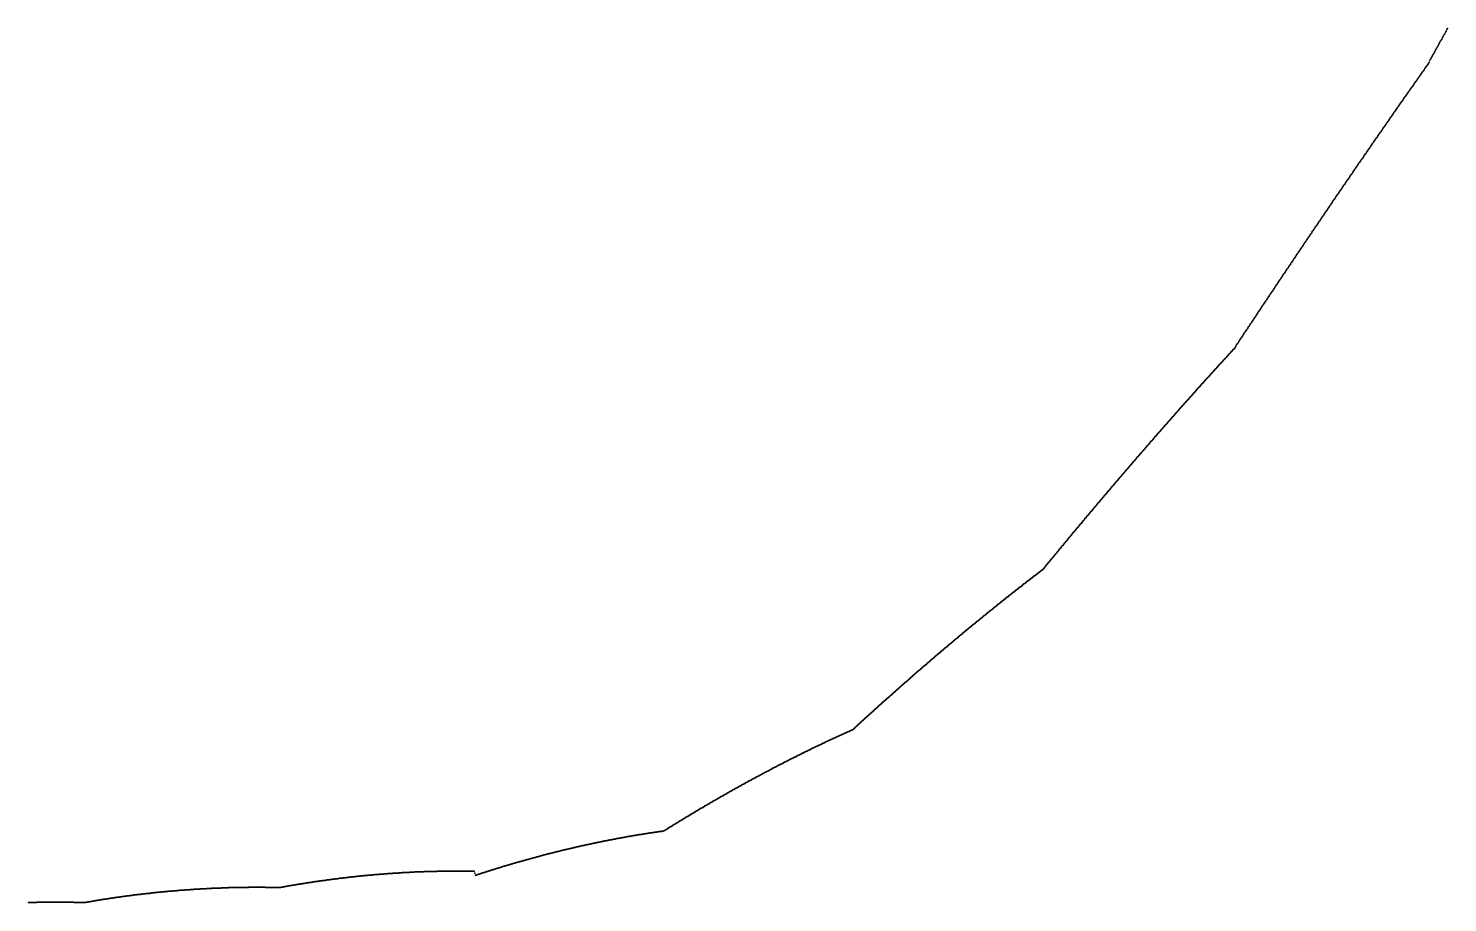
# Model space of a CAD drawing. Header units: metres. Extents: x 0 to 360, y 49 to 117.
# Drawn here: x 191.25 to 202.49, y 67.38 to 74.31 of the extents above; entities that cross this region are included whole.
import ezdxf

# ---------------------------------------------------------------- set-up
doc = ezdxf.new("R2010")
doc.units = ezdxf.units.M

msp = doc.modelspace()

# ---------------------------------------------------------------- linework, layer by layer
for p in [(202.446, 74.221), (202.451, 74.232), (202.457, 74.242), (202.463, 74.253), (202.469, 74.263), (202.475, 74.274), (202.481, 74.284), (202.486, 74.295), (202.492, 74.305), (202.382, 74.106), (202.387, 74.116), (202.393, 74.127), (202.399, 74.137), (202.405, 74.148), (202.411, 74.158), (202.416, 74.169), (202.422, 74.179), (202.428, 74.19), (202.434, 74.2), (202.44, 74.211), (202.317, 73.995), (202.323, 74.003), (202.329, 74.011), (202.335, 74.02), (202.341, 74.028), (202.347, 74.038), (202.352, 74.053), (202.358, 74.064), (202.364, 74.074), (202.37, 74.085), (202.376, 74.095), (202.242, 73.887), (202.248, 73.896), (202.253, 73.904), (202.259, 73.912), (202.265, 73.92), (202.271, 73.929), (202.277, 73.937), (202.282, 73.945), (202.288, 73.954), (202.294, 73.962), (202.3, 73.97), (202.306, 73.978), (202.312, 73.987), (202.16, 73.771), (202.166, 73.779), (202.172, 73.788), (202.178, 73.796), (202.183, 73.804), (202.189, 73.813), (202.195, 73.821), (202.201, 73.829), (202.207, 73.838), (202.213, 73.846), (202.218, 73.854), (202.224, 73.862), (202.23, 73.871), (202.236, 73.879), (202.084, 73.663), (202.09, 73.671), (202.096, 73.679), (202.102, 73.688), (202.108, 73.696), (202.114, 73.704), (202.119, 73.713), (202.125, 73.721), (202.131, 73.729), (202.137, 73.738), (202.143, 73.746), (202.149, 73.754), (202.154, 73.763), (202.003, 73.545), (202.009, 73.554), (202.015, 73.562), (202.02, 73.571), (202.026, 73.579), (202.032, 73.587), (202.038, 73.596), (202.044, 73.604), (202.05, 73.612), (202.055, 73.621), (202.061, 73.629), (202.067, 73.638), (202.073, 73.646), (202.079, 73.654), (201.927, 73.436), (201.933, 73.445), (201.939, 73.453), (201.945, 73.461), (201.951, 73.47), (201.956, 73.478), (201.962, 73.487), (201.968, 73.495), (201.974, 73.503), (201.98, 73.512), (201.985, 73.52), (201.991, 73.529), (201.997, 73.537), (201.846, 73.318), (201.851, 73.327), (201.857, 73.335), (201.863, 73.343), (201.869, 73.352), (201.875, 73.36), (201.881, 73.369), (201.886, 73.377), (201.892, 73.386), (201.898, 73.394), (201.904, 73.403), (201.91, 73.411), (201.916, 73.419), (201.921, 73.428), (201.77, 73.208), (201.776, 73.217), (201.782, 73.225), (201.787, 73.234), (201.793, 73.242), (201.799, 73.25), (201.805, 73.259), (201.811, 73.267), (201.817, 73.276), (201.822, 73.284), (201.828, 73.293), (201.834, 73.301), (201.84, 73.31), (201.694, 73.098), (201.7, 73.106), (201.706, 73.115), (201.712, 73.123), (201.717, 73.132), (201.723, 73.14), (201.729, 73.149), (201.735, 73.157), (201.741, 73.166), (201.747, 73.174), (201.752, 73.183), (201.758, 73.191), (201.764, 73.2), (201.618, 72.987), (201.624, 72.995), (201.63, 73.004), (201.636, 73.013), (201.642, 73.021), (201.648, 73.03), (201.653, 73.038), (201.659, 73.047), (201.665, 73.055), (201.671, 73.064), (201.677, 73.072), (201.683, 73.081), (201.688, 73.089), (201.543, 72.876), (201.549, 72.884), (201.554, 72.893), (201.56, 72.901), (201.566, 72.91), (201.572, 72.919), (201.578, 72.927), (201.584, 72.936), (201.589, 72.944), (201.595, 72.953), (201.601, 72.961), (201.607, 72.97), (201.613, 72.978), (201.461, 72.756), (201.467, 72.764), (201.473, 72.773), (201.479, 72.781), (201.484, 72.79), (201.49, 72.799), (201.496, 72.807), (201.502, 72.816), (201.508, 72.824), (201.514, 72.833), (201.519, 72.842), (201.525, 72.85), (201.531, 72.859), (201.537, 72.867), (201.385, 72.644), (201.391, 72.652), (201.397, 72.661), (201.403, 72.67), (201.409, 72.678), (201.415, 72.687), (201.42, 72.696), (201.426, 72.704), (201.432, 72.713), (201.438, 72.721), (201.444, 72.73), (201.45, 72.739), (201.455, 72.747), (201.31, 72.532), (201.316, 72.54), (201.321, 72.549), (201.327, 72.558), (201.333, 72.566), (201.339, 72.575), (201.345, 72.583), (201.35, 72.592), (201.356, 72.601), (201.362, 72.609), (201.368, 72.618), (201.374, 72.627), (201.38, 72.635), (201.234, 72.419), (201.24, 72.428), (201.246, 72.436), (201.251, 72.445), (201.257, 72.454), (201.263, 72.462), (201.269, 72.471), (201.275, 72.48), (201.281, 72.488), (201.286, 72.497), (201.292, 72.506), (201.298, 72.514), (201.304, 72.523), (201.158, 72.306), (201.164, 72.315), (201.17, 72.324), (201.176, 72.332), (201.181, 72.341), (201.187, 72.35), (201.193, 72.358), (201.199, 72.367), (201.205, 72.376), (201.211, 72.384), (201.216, 72.393), (201.222, 72.402), (201.228, 72.41), (201.088, 72.202), (201.094, 72.211), (201.1, 72.219), (201.106, 72.228), (201.112, 72.237), (201.117, 72.245), (201.123, 72.254), (201.129, 72.263), (201.135, 72.271), (201.141, 72.28), (201.147, 72.289), (201.152, 72.298), (201.013, 72.088), (201.018, 72.097), (201.024, 72.106), (201.03, 72.115), (201.036, 72.123), (201.042, 72.132), (201.047, 72.141), (201.053, 72.149), (201.059, 72.158), (201.065, 72.167), (201.071, 72.176), (201.077, 72.184), (201.082, 72.193), (200.937, 71.975), (200.943, 71.983), (200.948, 71.992), (200.954, 72.001), (200.96, 72.01), (200.966, 72.018), (200.972, 72.027), (200.978, 72.036), (200.983, 72.045), (200.989, 72.053), (200.995, 72.062), (201.001, 72.071), (201.007, 72.08), (200.861, 71.86), (200.867, 71.869), (200.873, 71.878), (200.878, 71.887), (200.884, 71.896), (200.89, 71.904), (200.896, 71.913), (200.902, 71.922), (200.908, 71.931), (200.913, 71.939), (200.919, 71.948), (200.925, 71.957), (200.931, 71.966), (200.779, 71.746), (200.785, 71.752), (200.791, 71.759), (200.797, 71.765), (200.803, 71.771), (200.809, 71.778), (200.814, 71.788), (200.82, 71.799), (200.826, 71.808), (200.832, 71.816), (200.838, 71.825), (200.844, 71.834), (200.849, 71.843), (200.855, 71.852), (200.675, 71.631), (200.68, 71.638), (200.686, 71.644), (200.692, 71.651), (200.698, 71.657), (200.704, 71.663), (200.71, 71.67), (200.715, 71.676), (200.721, 71.683), (200.727, 71.689), (200.733, 71.695), (200.739, 71.702), (200.744, 71.708), (200.75, 71.714), (200.756, 71.721), (200.762, 71.727), (200.768, 71.733), (200.774, 71.74), (200.575, 71.522), (200.581, 71.529), (200.587, 71.535), (200.593, 71.542), (200.599, 71.548), (200.605, 71.554), (200.61, 71.561), (200.616, 71.567), (200.622, 71.574), (200.628, 71.58), (200.634, 71.587), (200.64, 71.593), (200.645, 71.599), (200.651, 71.606), (200.657, 71.612), (200.663, 71.619), (200.669, 71.625), (200.476, 71.412), (200.482, 71.419), (200.488, 71.425), (200.494, 71.432), (200.5, 71.438), (200.506, 71.445), (200.511, 71.451), (200.517, 71.458), (200.523, 71.464), (200.529, 71.47), (200.535, 71.477), (200.54, 71.483), (200.546, 71.49), (200.552, 71.496), (200.558, 71.503), (200.564, 71.509), (200.57, 71.516), (200.371, 71.294), (200.377, 71.301), (200.383, 71.308), (200.389, 71.314), (200.395, 71.321), (200.401, 71.327), (200.406, 71.334), (200.412, 71.34), (200.418, 71.347), (200.424, 71.353), (200.43, 71.36), (200.436, 71.366), (200.441, 71.373), (200.447, 71.38), (200.453, 71.386), (200.459, 71.393), (200.465, 71.399), (200.471, 71.406), (200.272, 71.182), (200.278, 71.189), (200.284, 71.196), (200.29, 71.202), (200.296, 71.209), (200.302, 71.215), (200.307, 71.222), (200.313, 71.229), (200.319, 71.235), (200.325, 71.242), (200.331, 71.248), (200.337, 71.255), (200.342, 71.262), (200.348, 71.268), (200.354, 71.275), (200.36, 71.281), (200.366, 71.288), (200.173, 71.07), (200.179, 71.076), (200.185, 71.083), (200.191, 71.09), (200.197, 71.096), (200.202, 71.103), (200.208, 71.11), (200.214, 71.116), (200.22, 71.123), (200.226, 71.129), (200.232, 71.136), (200.237, 71.143), (200.243, 71.149), (200.249, 71.156), (200.255, 71.163), (200.261, 71.169), (200.267, 71.176), (200.08, 70.963), (200.086, 70.969), (200.092, 70.976), (200.098, 70.983), (200.103, 70.989), (200.109, 70.996), (200.115, 71.003), (200.121, 71.009), (200.127, 71.016), (200.132, 71.023), (200.138, 71.03), (200.144, 71.036), (200.15, 71.043), (200.156, 71.05), (200.162, 71.056), (200.167, 71.063), (199.981, 70.848), (199.987, 70.855), (199.993, 70.862), (199.998, 70.868), (200.004, 70.875), (200.01, 70.882), (200.016, 70.889), (200.022, 70.895), (200.028, 70.902), (200.033, 70.909), (200.039, 70.915), (200.045, 70.922), (200.051, 70.929), (200.057, 70.936), (200.063, 70.942), (200.068, 70.949), (200.074, 70.956), (199.882, 70.733), (199.888, 70.739), (199.893, 70.746), (199.899, 70.753), (199.905, 70.76), (199.911, 70.767), (199.917, 70.773), (199.923, 70.78), (199.928, 70.787), (199.934, 70.794), (199.94, 70.801), (199.946, 70.807), (199.952, 70.814), (199.958, 70.821), (199.963, 70.828), (199.969, 70.834), (199.975, 70.841), (199.789, 70.623), (199.794, 70.63), (199.8, 70.637), (199.806, 70.644), (199.812, 70.651), (199.818, 70.657), (199.824, 70.664), (199.829, 70.671), (199.835, 70.678), (199.841, 70.685), (199.847, 70.692), (199.853, 70.698), (199.858, 70.705), (199.864, 70.712), (199.87, 70.719), (199.876, 70.726), (199.695, 70.513), (199.701, 70.52), (199.707, 70.527), (199.713, 70.534), (199.719, 70.541), (199.724, 70.548), (199.73, 70.554), (199.736, 70.561), (199.742, 70.568), (199.748, 70.575), (199.754, 70.582), (199.759, 70.589), (199.765, 70.596), (199.771, 70.603), (199.777, 70.609), (199.783, 70.616), (199.596, 70.395), (199.602, 70.402), (199.608, 70.409), (199.614, 70.416), (199.619, 70.423), (199.625, 70.43), (199.631, 70.437), (199.637, 70.444), (199.643, 70.451), (199.649, 70.458), (199.654, 70.465), (199.66, 70.472), (199.666, 70.479), (199.672, 70.485), (199.678, 70.492), (199.684, 70.499), (199.689, 70.506), (199.503, 70.284), (199.509, 70.291), (199.514, 70.298), (199.52, 70.305), (199.526, 70.312), (199.532, 70.319), (199.538, 70.326), (199.544, 70.333), (199.549, 70.34), (199.555, 70.347), (199.561, 70.354), (199.567, 70.361), (199.573, 70.368), (199.579, 70.374), (199.584, 70.381), (199.59, 70.388), (199.41, 70.172), (199.415, 70.179), (199.421, 70.186), (199.427, 70.193), (199.433, 70.2), (199.439, 70.207), (199.445, 70.214), (199.45, 70.221), (199.456, 70.228), (199.462, 70.235), (199.468, 70.242), (199.474, 70.249), (199.48, 70.256), (199.485, 70.263), (199.491, 70.27), (199.497, 70.277), (199.316, 70.059), (199.322, 70.066), (199.328, 70.073), (199.334, 70.08), (199.34, 70.087), (199.345, 70.094), (199.351, 70.101), (199.357, 70.108), (199.363, 70.115), (199.369, 70.122), (199.375, 70.129), (199.38, 70.136), (199.386, 70.143), (199.392, 70.15), (199.398, 70.157), (199.404, 70.164), (199.188, 69.946), (199.194, 69.951), (199.2, 69.955), (199.205, 69.96), (199.211, 69.964), (199.217, 69.969), (199.223, 69.973), (199.229, 69.978), (199.235, 69.982), (199.24, 69.987), (199.246, 69.991), (199.252, 69.996), (199.258, 70), (199.264, 70.005), (199.27, 70.009), (199.275, 70.013), (199.281, 70.018), (199.287, 70.022), (199.293, 70.028), (199.299, 70.037), (199.305, 70.044), (199.31, 70.051), (199.042, 69.833), (199.048, 69.837), (199.054, 69.842), (199.06, 69.846), (199.065, 69.851), (199.071, 69.856), (199.077, 69.86), (199.083, 69.865), (199.089, 69.869), (199.095, 69.874), (199.1, 69.878), (199.106, 69.883), (199.112, 69.887), (199.118, 69.892), (199.124, 69.897), (199.13, 69.901), (199.135, 69.906), (199.141, 69.91), (199.147, 69.915), (199.153, 69.919), (199.159, 69.924), (199.165, 69.928), (199.17, 69.933), (199.176, 69.937), (199.182, 69.942), (198.902, 69.721), (198.908, 69.726), (198.914, 69.731), (198.92, 69.735), (198.926, 69.74), (198.931, 69.745), (198.937, 69.749), (198.943, 69.754), (198.949, 69.759), (198.955, 69.763), (198.961, 69.768), (198.966, 69.773), (198.972, 69.777), (198.978, 69.782), (198.984, 69.786), (198.99, 69.791), (198.995, 69.796), (199.001, 69.8), (199.007, 69.805), (199.013, 69.81), (199.019, 69.814), (199.025, 69.819), (199.03, 69.823), (199.036, 69.828), (198.762, 69.608), (198.768, 69.612), (198.774, 69.617), (198.78, 69.622), (198.786, 69.627), (198.791, 69.631), (198.797, 69.636), (198.803, 69.641), (198.809, 69.646), (198.815, 69.65), (198.821, 69.655), (198.826, 69.66), (198.832, 69.665), (198.838, 69.669), (198.844, 69.674), (198.85, 69.679), (198.856, 69.684), (198.861, 69.688), (198.867, 69.693), (198.873, 69.698), (198.879, 69.702), (198.885, 69.707), (198.891, 69.712), (198.896, 69.716), (198.628, 69.497), (198.634, 69.502), (198.64, 69.506), (198.646, 69.511), (198.651, 69.516), (198.657, 69.521), (198.663, 69.526), (198.669, 69.531), (198.675, 69.536), (198.681, 69.54), (198.686, 69.545), (198.692, 69.55), (198.698, 69.555), (198.704, 69.56), (198.71, 69.564), (198.716, 69.569), (198.721, 69.574), (198.727, 69.579), (198.733, 69.584), (198.739, 69.588), (198.745, 69.593), (198.751, 69.598), (198.756, 69.603), (198.494, 69.384), (198.5, 69.389), (198.506, 69.394), (198.511, 69.399), (198.517, 69.404), (198.523, 69.409), (198.529, 69.414), (198.535, 69.418), (198.541, 69.423), (198.546, 69.428), (198.552, 69.433), (198.558, 69.438), (198.564, 69.443), (198.57, 69.448), (198.576, 69.453), (198.581, 69.458), (198.587, 69.463), (198.593, 69.468), (198.599, 69.472), (198.605, 69.477), (198.611, 69.482), (198.616, 69.487), (198.622, 69.492), (198.365, 69.274), (198.371, 69.279), (198.377, 69.284), (198.383, 69.289), (198.389, 69.294), (198.395, 69.299), (198.4, 69.304), (198.406, 69.309), (198.412, 69.314), (198.418, 69.319), (198.424, 69.324), (198.43, 69.329), (198.435, 69.334), (198.441, 69.339), (198.447, 69.344), (198.453, 69.349), (198.459, 69.354), (198.465, 69.359), (198.47, 69.364), (198.476, 69.369), (198.482, 69.374), (198.488, 69.379), (198.231, 69.158), (198.237, 69.163), (198.243, 69.168), (198.249, 69.173), (198.255, 69.178), (198.26, 69.183), (198.266, 69.188), (198.272, 69.193), (198.278, 69.199), (198.284, 69.204), (198.29, 69.209), (198.295, 69.214), (198.301, 69.219), (198.307, 69.224), (198.313, 69.229), (198.319, 69.234), (198.325, 69.239), (198.33, 69.244), (198.336, 69.249), (198.342, 69.254), (198.348, 69.259), (198.354, 69.264), (198.36, 69.269), (198.109, 69.05), (198.115, 69.055), (198.12, 69.06), (198.126, 69.065), (198.132, 69.07), (198.138, 69.076), (198.144, 69.081), (198.15, 69.086), (198.155, 69.091), (198.161, 69.096), (198.167, 69.101), (198.173, 69.107), (198.179, 69.112), (198.185, 69.117), (198.19, 69.122), (198.196, 69.127), (198.202, 69.132), (198.208, 69.137), (198.214, 69.142), (198.22, 69.148), (198.225, 69.153), (197.98, 68.935), (197.986, 68.94), (197.992, 68.946), (197.998, 68.951), (198.004, 68.956), (198.01, 68.961), (198.015, 68.966), (198.021, 68.972), (198.027, 68.977), (198.033, 68.982), (198.039, 68.987), (198.045, 68.993), (198.05, 68.998), (198.056, 69.003), (198.062, 69.008), (198.068, 69.013), (198.074, 69.019), (198.08, 69.024), (198.085, 69.029), (198.091, 69.034), (198.097, 69.039), (198.103, 69.045), (197.858, 68.824), (197.864, 68.829), (197.869, 68.835), (197.875, 68.84), (197.881, 68.845), (197.887, 68.85), (197.893, 68.856), (197.899, 68.861), (197.905, 68.866), (197.91, 68.872), (197.916, 68.877), (197.922, 68.882), (197.928, 68.888), (197.934, 68.893), (197.94, 68.898), (197.945, 68.903), (197.951, 68.909), (197.957, 68.914), (197.963, 68.919), (197.969, 68.924), (197.975, 68.93), (197.683, 68.709), (197.689, 68.712), (197.694, 68.714), (197.7, 68.717), (197.706, 68.72), (197.712, 68.722), (197.718, 68.725), (197.724, 68.728), (197.729, 68.73), (197.735, 68.733), (197.741, 68.735), (197.747, 68.738), (197.753, 68.741), (197.759, 68.743), (197.764, 68.746), (197.77, 68.748), (197.776, 68.751), (197.782, 68.754), (197.788, 68.759), (197.794, 68.765), (197.799, 68.77), (197.805, 68.776), (197.811, 68.781), (197.817, 68.787), (197.823, 68.792), (197.829, 68.797), (197.834, 68.803), (197.84, 68.808), (197.846, 68.813), (197.852, 68.819), (197.443, 68.596), (197.449, 68.599), (197.455, 68.602), (197.461, 68.605), (197.467, 68.607), (197.473, 68.61), (197.478, 68.613), (197.484, 68.616), (197.49, 68.619), (197.496, 68.621), (197.502, 68.624), (197.508, 68.627), (197.513, 68.63), (197.519, 68.633), (197.525, 68.635), (197.531, 68.638), (197.537, 68.641), (197.543, 68.644), (197.548, 68.646), (197.554, 68.649), (197.56, 68.652), (197.566, 68.655), (197.572, 68.658), (197.578, 68.66), (197.584, 68.663), (197.589, 68.666), (197.595, 68.668), (197.601, 68.671), (197.607, 68.674), (197.613, 68.677), (197.619, 68.679), (197.624, 68.682), (197.63, 68.685), (197.636, 68.687), (197.642, 68.69), (197.648, 68.693), (197.654, 68.696), (197.659, 68.698), (197.665, 68.701), (197.671, 68.704), (197.677, 68.706), (197.222, 68.485), (197.227, 68.488), (197.233, 68.491), (197.239, 68.494), (197.245, 68.497), (197.251, 68.5), (197.257, 68.503), (197.262, 68.506), (197.268, 68.509), (197.274, 68.512), (197.28, 68.515), (197.286, 68.518), (197.292, 68.521), (197.297, 68.524), (197.303, 68.527), (197.309, 68.53), (197.315, 68.533), (197.321, 68.535), (197.327, 68.538), (197.332, 68.541), (197.338, 68.544), (197.344, 68.547), (197.35, 68.55), (197.356, 68.553), (197.362, 68.556), (197.368, 68.559), (197.373, 68.562), (197.379, 68.565), (197.385, 68.567), (197.391, 68.57), (197.397, 68.573), (197.403, 68.576), (197.408, 68.579), (197.414, 68.582), (197.42, 68.585), (197.426, 68.588), (197.432, 68.59), (197.438, 68.593), (197.006, 68.371), (197.011, 68.374), (197.017, 68.378), (197.023, 68.381), (197.029, 68.384), (197.035, 68.387), (197.041, 68.39), (197.046, 68.393), (197.052, 68.396), (197.058, 68.4), (197.064, 68.403), (197.07, 68.406), (197.076, 68.409), (197.081, 68.412), (197.087, 68.415), (197.093, 68.418), (197.099, 68.421), (197.105, 68.424), (197.111, 68.427), (197.116, 68.43), (197.122, 68.434), (197.128, 68.437), (197.134, 68.44), (197.14, 68.443), (197.146, 68.446), (197.152, 68.449), (197.157, 68.452), (197.163, 68.455), (197.169, 68.458), (197.175, 68.461), (197.181, 68.464), (197.187, 68.467), (197.192, 68.47), (197.198, 68.473), (197.204, 68.476), (197.21, 68.479), (197.216, 68.482), (196.801, 68.259), (196.807, 68.262), (196.813, 68.265), (196.819, 68.268), (196.825, 68.272), (196.83, 68.275), (196.836, 68.278), (196.842, 68.281), (196.848, 68.285), (196.854, 68.288), (196.86, 68.291), (196.865, 68.295), (196.871, 68.298), (196.877, 68.301), (196.883, 68.304), (196.889, 68.307), (196.895, 68.311), (196.9, 68.314), (196.906, 68.317), (196.912, 68.32), (196.918, 68.324), (196.924, 68.327), (196.93, 68.33), (196.935, 68.333), (196.941, 68.336), (196.947, 68.34), (196.953, 68.343), (196.959, 68.346), (196.965, 68.349), (196.97, 68.352), (196.976, 68.356), (196.982, 68.359), (196.988, 68.362), (196.994, 68.365), (197, 68.368), (196.608, 68.148), (196.614, 68.151), (196.62, 68.154), (196.626, 68.158), (196.632, 68.161), (196.638, 68.165), (196.643, 68.168), (196.649, 68.172), (196.655, 68.175), (196.661, 68.178), (196.667, 68.182), (196.673, 68.185), (196.679, 68.188), (196.684, 68.192), (196.69, 68.195), (196.696, 68.199), (196.702, 68.202), (196.708, 68.205), (196.714, 68.209), (196.719, 68.212), (196.725, 68.215), (196.731, 68.219), (196.737, 68.222), (196.743, 68.225), (196.749, 68.229), (196.754, 68.232), (196.76, 68.235), (196.766, 68.239), (196.772, 68.242), (196.778, 68.245), (196.784, 68.249), (196.789, 68.252), (196.795, 68.255), (196.422, 68.036), (196.427, 68.039), (196.433, 68.043), (196.439, 68.047), (196.445, 68.05), (196.451, 68.054), (196.457, 68.057), (196.462, 68.061), (196.468, 68.064), (196.474, 68.068), (196.48, 68.071), (196.486, 68.075), (196.492, 68.078), (196.497, 68.082), (196.503, 68.085), (196.509, 68.089), (196.515, 68.092), (196.521, 68.096), (196.527, 68.099), (196.532, 68.103), (196.538, 68.106), (196.544, 68.11), (196.55, 68.113), (196.556, 68.117), (196.562, 68.12), (196.568, 68.124), (196.573, 68.127), (196.579, 68.13), (196.585, 68.134), (196.591, 68.137), (196.597, 68.141), (196.603, 68.144), (196.089, 67.921), (196.094, 67.922), (196.1, 67.922), (196.106, 67.923), (196.112, 67.924), (196.118, 67.925), (196.124, 67.926), (196.129, 67.927), (196.135, 67.928), (196.141, 67.929), (196.147, 67.93), (196.153, 67.931), (196.159, 67.932), (196.164, 67.933), (196.17, 67.934), (196.176, 67.934), (196.182, 67.935), (196.188, 67.936), (196.194, 67.937), (196.2, 67.938), (196.205, 67.939), (196.211, 67.94), (196.217, 67.941), (196.223, 67.941), (196.229, 67.942), (196.235, 67.943), (196.24, 67.944), (196.246, 67.945), (196.252, 67.946), (196.258, 67.947), (196.264, 67.947), (196.27, 67.948), (196.275, 67.949), (196.281, 67.95), (196.287, 67.953), (196.293, 67.957), (196.299, 67.96), (196.305, 67.964), (196.311, 67.968), (196.316, 67.971), (196.322, 67.975), (196.328, 67.979), (196.334, 67.982), (196.34, 67.986), (196.346, 67.989), (196.351, 67.993), (196.357, 67.997), (196.363, 68), (196.369, 68.004), (196.375, 68.007), (196.381, 68.011), (196.386, 68.015), (196.392, 68.018), (196.398, 68.022), (196.404, 68.025), (196.41, 68.029), (196.416, 68.032), (195.528, 67.808), (195.533, 67.809), (195.539, 67.811), (195.545, 67.812), (195.551, 67.814), (195.557, 67.815), (195.563, 67.816), (195.568, 67.818), (195.574, 67.819), (195.58, 67.82), (195.586, 67.822), (195.592, 67.823), (195.598, 67.824), (195.603, 67.826), (195.609, 67.827), (195.615, 67.828), (195.621, 67.83), (195.627, 67.831), (195.633, 67.832), (195.639, 67.834), (195.644, 67.835), (195.65, 67.836), (195.656, 67.837), (195.662, 67.839), (195.668, 67.84), (195.674, 67.841), (195.679, 67.843), (195.685, 67.844), (195.691, 67.845), (195.697, 67.846), (195.703, 67.848), (195.709, 67.849), (195.715, 67.85), (195.72, 67.851), (195.726, 67.853), (195.732, 67.854), (195.738, 67.855), (195.744, 67.856), (195.75, 67.857), (195.755, 67.859), (195.761, 67.86), (195.767, 67.861), (195.773, 67.862), (195.779, 67.863), (195.785, 67.865), (195.791, 67.866), (195.796, 67.867), (195.802, 67.868), (195.808, 67.869), (195.814, 67.871), (195.82, 67.872), (195.826, 67.873), (195.831, 67.874), (195.837, 67.875), (195.843, 67.876), (195.849, 67.877), (195.855, 67.879), (195.861, 67.88), (195.866, 67.881), (195.872, 67.882), (195.878, 67.883), (195.884, 67.884), (195.89, 67.885), (195.896, 67.886), (195.902, 67.888), (195.907, 67.889), (195.913, 67.89), (195.919, 67.891), (195.925, 67.892), (195.931, 67.893), (195.937, 67.894), (195.942, 67.895), (195.948, 67.896), (195.954, 67.897), (195.96, 67.898), (195.966, 67.899), (195.972, 67.9), (195.978, 67.902), (195.983, 67.903), (195.989, 67.904), (195.995, 67.905), (196.001, 67.906), (196.007, 67.907), (196.013, 67.908), (196.018, 67.909), (196.024, 67.91), (196.03, 67.911), (196.036, 67.912), (196.042, 67.913), (196.048, 67.914), (196.053, 67.915), (196.059, 67.916), (196.065, 67.917), (196.071, 67.918), (196.077, 67.919), (196.083, 67.92), (195.101, 67.696), (195.107, 67.697), (195.112, 67.699), (195.118, 67.701), (195.124, 67.702), (195.13, 67.704), (195.136, 67.706), (195.142, 67.707), (195.148, 67.709), (195.153, 67.711), (195.159, 67.712), (195.165, 67.714), (195.171, 67.716), (195.177, 67.717), (195.183, 67.719), (195.188, 67.721), (195.194, 67.722), (195.2, 67.724), (195.206, 67.725), (195.212, 67.727), (195.218, 67.729), (195.224, 67.73), (195.229, 67.732), (195.235, 67.733), (195.241, 67.735), (195.247, 67.737), (195.253, 67.738), (195.259, 67.74), (195.264, 67.741), (195.27, 67.743), (195.276, 67.745), (195.282, 67.746), (195.288, 67.748), (195.294, 67.749), (195.3, 67.751), (195.305, 67.752), (195.311, 67.754), (195.317, 67.755), (195.323, 67.757), (195.329, 67.759), (195.335, 67.76), (195.34, 67.762), (195.346, 67.763), (195.352, 67.765), (195.358, 67.766), (195.364, 67.768), (195.37, 67.769), (195.376, 67.771), (195.381, 67.772), (195.387, 67.774), (195.393, 67.775), (195.399, 67.777), (195.405, 67.778), (195.411, 67.78), (195.416, 67.781), (195.422, 67.782), (195.428, 67.784), (195.434, 67.785), (195.44, 67.787), (195.446, 67.788), (195.452, 67.79), (195.457, 67.791), (195.463, 67.793), (195.469, 67.794), (195.475, 67.795), (195.481, 67.797), (195.487, 67.798), (195.492, 67.8), (195.498, 67.801), (195.504, 67.803), (195.51, 67.804), (195.516, 67.805), (195.522, 67.807), (193.79, 67.584), (193.796, 67.584), (193.802, 67.585), (193.808, 67.586), (193.814, 67.586), (193.82, 67.587), (193.825, 67.587), (193.831, 67.588), (193.837, 67.589), (193.843, 67.589), (193.849, 67.59), (193.855, 67.591), (193.861, 67.591), (193.866, 67.592), (193.872, 67.592), (193.878, 67.593), (193.884, 67.594), (193.89, 67.594), (193.896, 67.595), (193.902, 67.595), (193.907, 67.596), (193.913, 67.596), (193.919, 67.597), (193.925, 67.598), (193.931, 67.598), (193.937, 67.599), (193.943, 67.599), (193.948, 67.6), (193.954, 67.6), (193.96, 67.601), (193.966, 67.601), (193.972, 67.602), (193.978, 67.602), (193.983, 67.603), (193.989, 67.603), (193.995, 67.604), (194.001, 67.604), (194.007, 67.605), (194.013, 67.605), (194.019, 67.606), (194.024, 67.606), (194.03, 67.607), (194.036, 67.607), (194.042, 67.608), (194.048, 67.608), (194.054, 67.609), (194.06, 67.609), (194.065, 67.61), (194.071, 67.61), (194.077, 67.611), (194.083, 67.611), (194.089, 67.611), (194.095, 67.612), (194.101, 67.612), (194.106, 67.613), (194.112, 67.613), (194.118, 67.614), (194.124, 67.614), (194.13, 67.614), (194.136, 67.615), (194.141, 67.615), (194.147, 67.615), (194.153, 67.616), (194.159, 67.616), (194.165, 67.617), (194.171, 67.617), (194.177, 67.617), (194.182, 67.618), (194.188, 67.618), (194.194, 67.618), (194.2, 67.619), (194.206, 67.619), (194.212, 67.62), (194.218, 67.62), (194.223, 67.62), (194.229, 67.621), (194.235, 67.621), (194.241, 67.621), (194.247, 67.621), (194.253, 67.622), (194.259, 67.622), (194.264, 67.622), (194.27, 67.623), (194.276, 67.623), (194.282, 67.623), (194.288, 67.624), (194.294, 67.624), (194.299, 67.624), (194.305, 67.624), (194.311, 67.625), (194.317, 67.625), (194.323, 67.625), (194.329, 67.625), (194.335, 67.626), (194.34, 67.626), (194.346, 67.626), (194.352, 67.626), (194.358, 67.627), (194.364, 67.627), (194.37, 67.627), (194.376, 67.627), (194.381, 67.627), (194.387, 67.628), (194.393, 67.628), (194.399, 67.628), (194.405, 67.628), (194.411, 67.628), (194.416, 67.629), (194.422, 67.629), (194.428, 67.629), (194.434, 67.629), (194.44, 67.629), (194.446, 67.63), (194.452, 67.63), (194.457, 67.63), (194.463, 67.63), (194.469, 67.63), (194.475, 67.63), (194.481, 67.63), (194.487, 67.631), (194.493, 67.631), (194.498, 67.631), (194.504, 67.631), (194.51, 67.631), (194.516, 67.631), (194.522, 67.631), (194.528, 67.631), (194.533, 67.631), (194.539, 67.632), (194.545, 67.632), (194.551, 67.632), (194.557, 67.632), (194.563, 67.632), (194.569, 67.632), (194.574, 67.632), (194.58, 67.632), (194.586, 67.632), (194.592, 67.632), (194.598, 67.632), (194.604, 67.632), (194.61, 67.632), (194.615, 67.632), (194.621, 67.632), (194.627, 67.632), (194.633, 67.632), (194.639, 67.632), (194.645, 67.632), (194.65, 67.632), (194.656, 67.632), (194.662, 67.632), (194.668, 67.632), (194.674, 67.632), (194.68, 67.632), (194.686, 67.632), (194.691, 67.632), (194.697, 67.632), (194.703, 67.632), (194.709, 67.632), (194.715, 67.632), (194.721, 67.632), (194.727, 67.632), (194.732, 67.632), (194.738, 67.632), (194.744, 67.632), (194.75, 67.632), (194.756, 67.632), (194.762, 67.632), (194.767, 67.632), (194.773, 67.632), (194.779, 67.632), (194.785, 67.616), (194.791, 67.599), (194.797, 67.601), (194.803, 67.603), (194.808, 67.605), (194.814, 67.607), (194.82, 67.609), (194.826, 67.611), (194.832, 67.613), (194.838, 67.615), (194.843, 67.617), (194.849, 67.618), (194.855, 67.62), (194.861, 67.622), (194.867, 67.624), (194.873, 67.626), (194.879, 67.628), (194.884, 67.63), (194.89, 67.632), (194.896, 67.633), (194.902, 67.635), (194.908, 67.637), (194.914, 67.639), (194.919, 67.641), (194.925, 67.643), (194.931, 67.644), (194.937, 67.646), (194.943, 67.648), (194.949, 67.65), (194.955, 67.652), (194.96, 67.654), (194.966, 67.655), (194.972, 67.657), (194.978, 67.659), (194.984, 67.661), (194.99, 67.662), (194.995, 67.664), (195.001, 67.666), (195.007, 67.668), (195.013, 67.67), (195.019, 67.671), (195.025, 67.673), (195.031, 67.675), (195.036, 67.677), (195.042, 67.678), (195.048, 67.68), (195.054, 67.682), (195.06, 67.684), (195.066, 67.685), (195.072, 67.687), (195.077, 67.689), (195.083, 67.69), (195.089, 67.692), (195.095, 67.694), (192.344, 67.471), (192.35, 67.471), (192.355, 67.472), (192.361, 67.472), (192.367, 67.473), (192.373, 67.473), (192.379, 67.474), (192.385, 67.474), (192.391, 67.475), (192.396, 67.475), (192.402, 67.476), (192.408, 67.476), (192.414, 67.477), (192.42, 67.477), (192.426, 67.478), (192.432, 67.478), (192.437, 67.479), (192.443, 67.479), (192.449, 67.48), (192.455, 67.48), (192.461, 67.481), (192.467, 67.481), (192.473, 67.482), (192.478, 67.482), (192.484, 67.482), (192.49, 67.483), (192.496, 67.483), (192.502, 67.484), (192.508, 67.484), (192.514, 67.485), (192.519, 67.485), (192.525, 67.485), (192.531, 67.486), (192.537, 67.486), (192.543, 67.487), (192.549, 67.487), (192.555, 67.487), (192.561, 67.488), (192.566, 67.488), (192.572, 67.489), (192.578, 67.489), (192.584, 67.489), (192.59, 67.49), (192.596, 67.49), (192.602, 67.49), (192.607, 67.491), (192.613, 67.491), (192.619, 67.491), (192.625, 67.492), (192.631, 67.492), (192.637, 67.492), (192.643, 67.493), (192.648, 67.493), (192.654, 67.493), (192.66, 67.494), (192.666, 67.494), (192.672, 67.494), (192.678, 67.494), (192.684, 67.495), (192.689, 67.495), (192.695, 67.495), (192.701, 67.496), (192.707, 67.496), (192.713, 67.496), (192.719, 67.496), (192.725, 67.497), (192.73, 67.497), (192.736, 67.497), (192.742, 67.497), (192.748, 67.498), (192.754, 67.498), (192.76, 67.498), (192.766, 67.498), (192.771, 67.498), (192.777, 67.499), (192.783, 67.499), (192.789, 67.499), (192.795, 67.499), (192.801, 67.5), (192.807, 67.5), (192.812, 67.5), (192.818, 67.5), (192.824, 67.5), (192.83, 67.5), (192.836, 67.501), (192.842, 67.501), (192.848, 67.501), (192.853, 67.501), (192.859, 67.501), (192.865, 67.501), (192.871, 67.502), (192.877, 67.502), (192.883, 67.502), (192.889, 67.502), (192.894, 67.502), (192.9, 67.502), (192.906, 67.502), (192.912, 67.502), (192.918, 67.503), (192.924, 67.503), (192.93, 67.503), (192.935, 67.503), (192.941, 67.503), (192.947, 67.503), (192.953, 67.503), (192.959, 67.503), (192.965, 67.503), (192.971, 67.503), (192.976, 67.503), (192.982, 67.503), (192.988, 67.503), (192.994, 67.504), (193, 67.504), (193.006, 67.504), (193.012, 67.504), (193.017, 67.504), (193.023, 67.504), (193.029, 67.504), (193.035, 67.504), (193.041, 67.504), (193.047, 67.504), (193.053, 67.504), (193.058, 67.504), (193.064, 67.504), (193.07, 67.504), (193.076, 67.504), (193.082, 67.504), (193.088, 67.504), (193.094, 67.504), (193.099, 67.504), (193.105, 67.504), (193.111, 67.504), (193.117, 67.504), (193.123, 67.504), (193.129, 67.503), (193.135, 67.503), (193.14, 67.503), (193.146, 67.503), (193.152, 67.503), (193.158, 67.503), (193.164, 67.503), (193.17, 67.503), (193.176, 67.503), (193.181, 67.503), (193.187, 67.503), (193.193, 67.503), (193.199, 67.502), (193.205, 67.502), (193.211, 67.502), (193.217, 67.502), (193.222, 67.502), (193.228, 67.502), (193.234, 67.502), (193.24, 67.502), (193.246, 67.503), (193.252, 67.504), (193.258, 67.505), (193.263, 67.506), (193.269, 67.507), (193.275, 67.508), (193.281, 67.51), (193.287, 67.511), (193.293, 67.512), (193.299, 67.513), (193.304, 67.514), (193.31, 67.515), (193.316, 67.516), (193.322, 67.517), (193.328, 67.518), (193.334, 67.519), (193.34, 67.52), (193.345, 67.521), (193.351, 67.522), (193.357, 67.523), (193.363, 67.524), (193.369, 67.525), (193.375, 67.526), (193.381, 67.527), (193.386, 67.528), (193.392, 67.529), (193.398, 67.529), (193.404, 67.53), (193.41, 67.531), (193.416, 67.532), (193.422, 67.533), (193.427, 67.534), (193.433, 67.535), (193.439, 67.536), (193.445, 67.537), (193.451, 67.538), (193.457, 67.539), (193.463, 67.54), (193.468, 67.541), (193.474, 67.542), (193.48, 67.542), (193.486, 67.543), (193.492, 67.544), (193.498, 67.545), (193.504, 67.546), (193.509, 67.547), (193.515, 67.548), (193.521, 67.549), (193.527, 67.549), (193.533, 67.55), (193.539, 67.551), (193.544, 67.552), (193.55, 67.553), (193.556, 67.554), (193.562, 67.554), (193.568, 67.555), (193.574, 67.556), (193.58, 67.557), (193.585, 67.558), (193.591, 67.559), (193.597, 67.559), (193.603, 67.56), (193.609, 67.561), (193.615, 67.562), (193.621, 67.563), (193.626, 67.563), (193.632, 67.564), (193.638, 67.565), (193.644, 67.566), (193.65, 67.566), (193.656, 67.567), (193.662, 67.568), (193.667, 67.569), (193.673, 67.569), (193.679, 67.57), (193.685, 67.571), (193.691, 67.572), (193.697, 67.572), (193.703, 67.573), (193.708, 67.574), (193.714, 67.575), (193.72, 67.575), (193.726, 67.576), (193.732, 67.577), (193.738, 67.577), (193.744, 67.578), (193.749, 67.579), (193.755, 67.58), (193.761, 67.58), (193.767, 67.581), (193.773, 67.582), (193.779, 67.582), (193.784, 67.583), (191.247, 67.383), (191.253, 67.383), (191.259, 67.383), (191.265, 67.383), (191.271, 67.384), (191.276, 67.384), (191.282, 67.384), (191.288, 67.384), (191.294, 67.384), (191.3, 67.384), (191.306, 67.384), (191.312, 67.384), (191.317, 67.385), (191.323, 67.385), (191.329, 67.385), (191.335, 67.385), (191.341, 67.385), (191.347, 67.385), (191.353, 67.385), (191.359, 67.385), (191.364, 67.385), (191.37, 67.385), (191.376, 67.385), (191.382, 67.386), (191.388, 67.386), (191.394, 67.386), (191.4, 67.386), (191.405, 67.386), (191.411, 67.386), (191.417, 67.386), (191.423, 67.386), (191.429, 67.386), (191.435, 67.386), (191.441, 67.386), (191.447, 67.386), (191.452, 67.386), (191.458, 67.386), (191.464, 67.386), (191.47, 67.386), (191.476, 67.386), (191.482, 67.386), (191.488, 67.386), (191.493, 67.386), (191.499, 67.386), (191.505, 67.386), (191.511, 67.386), (191.517, 67.386), (191.523, 67.386), (191.529, 67.386), (191.535, 67.386), (191.54, 67.386), (191.546, 67.385), (191.552, 67.385), (191.558, 67.385), (191.564, 67.385), (191.57, 67.385), (191.576, 67.385), (191.581, 67.385), (191.587, 67.385), (191.593, 67.385), (191.599, 67.385), (191.605, 67.385), (191.611, 67.384), (191.617, 67.384), (191.623, 67.384), (191.628, 67.384), (191.634, 67.384), (191.64, 67.384), (191.646, 67.384), (191.652, 67.384), (191.658, 67.383), (191.664, 67.383), (191.669, 67.383), (191.675, 67.383), (191.681, 67.383), (191.687, 67.383), (191.693, 67.383), (191.699, 67.384), (191.705, 67.385), (191.71, 67.386), (191.716, 67.387), (191.722, 67.388), (191.728, 67.389), (191.734, 67.39), (191.74, 67.391), (191.746, 67.392), (191.752, 67.393), (191.757, 67.394), (191.763, 67.395), (191.769, 67.396), (191.775, 67.397), (191.781, 67.398), (191.787, 67.399), (191.793, 67.4), (191.798, 67.401), (191.804, 67.402), (191.81, 67.403), (191.816, 67.404), (191.822, 67.405), (191.828, 67.406), (191.834, 67.407), (191.84, 67.408), (191.845, 67.409), (191.851, 67.41), (191.857, 67.411), (191.863, 67.411), (191.869, 67.412), (191.875, 67.413), (191.881, 67.414), (191.886, 67.415), (191.892, 67.416), (191.898, 67.417), (191.904, 67.418), (191.91, 67.419), (191.916, 67.419), (191.922, 67.42), (191.927, 67.421), (191.933, 67.422), (191.939, 67.423), (191.945, 67.424), (191.951, 67.425), (191.957, 67.425), (191.963, 67.426), (191.968, 67.427), (191.974, 67.428), (191.98, 67.429), (191.986, 67.429), (191.992, 67.43), (191.998, 67.431), (192.004, 67.432), (192.01, 67.433), (192.015, 67.433), (192.021, 67.434), (192.027, 67.435), (192.033, 67.436), (192.039, 67.437), (192.045, 67.437), (192.051, 67.438), (192.056, 67.439), (192.062, 67.44), (192.068, 67.44), (192.074, 67.441), (192.08, 67.442), (192.086, 67.443), (192.092, 67.443), (192.097, 67.444), (192.103, 67.445), (192.109, 67.446), (192.115, 67.446), (192.121, 67.447), (192.127, 67.448), (192.133, 67.448), (192.139, 67.449), (192.144, 67.45), (192.15, 67.45), (192.156, 67.451), (192.162, 67.452), (192.168, 67.453), (192.174, 67.453), (192.18, 67.454), (192.185, 67.455), (192.191, 67.455), (192.197, 67.456), (192.203, 67.456), (192.209, 67.457), (192.215, 67.458), (192.221, 67.458), (192.226, 67.459), (192.232, 67.46), (192.238, 67.46), (192.244, 67.461), (192.25, 67.462), (192.256, 67.462), (192.262, 67.463), (192.267, 67.463), (192.273, 67.464), (192.279, 67.465), (192.285, 67.465), (192.291, 67.466), (192.297, 67.466), (192.303, 67.467), (192.309, 67.467), (192.314, 67.468), (192.32, 67.469), (192.326, 67.469), (192.332, 67.47), (192.338, 67.47)]:
    msp.add_point(p)

doc.saveas('drawing.dxf')
